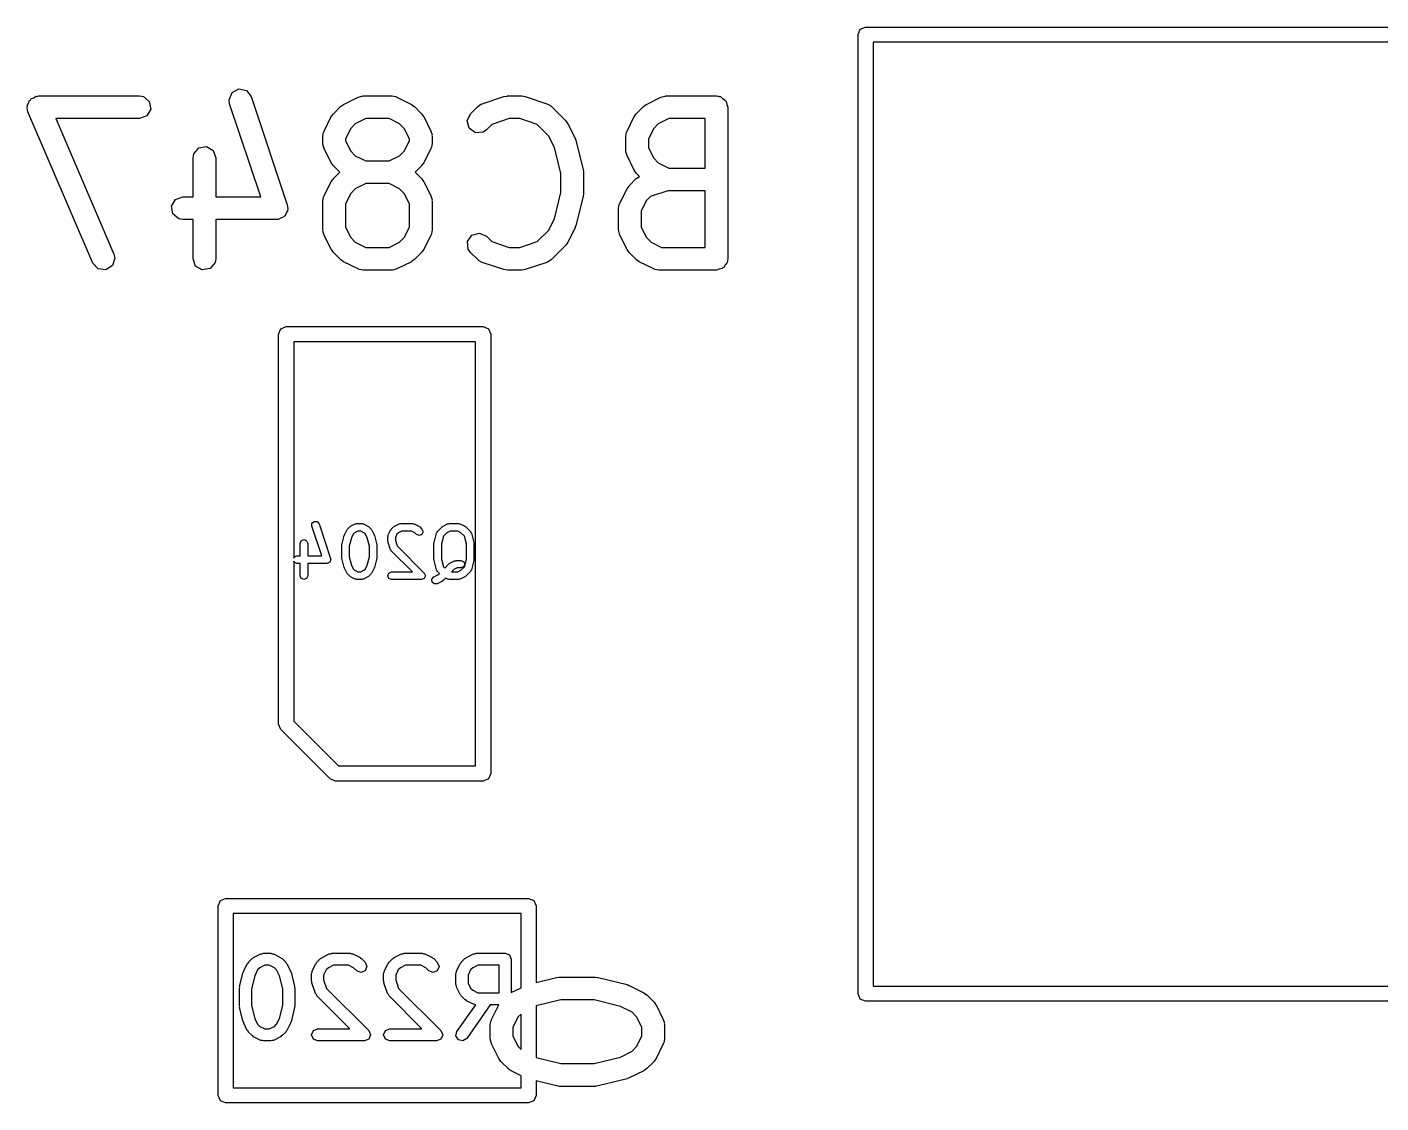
# Model space of a CAD drawing. Extents: x 98.9 to 179, y -122.8 to -42.7.
# Drawn here: x 134.55 to 143.49, y -78.55 to -71.44 of the extents above; entities that cross this region are included whole.
import ezdxf

# ---------------------------------------------------------------- set-up
doc = ezdxf.new("R2010")
doc.units = 0
doc.layers.add('BLACK', color=7, linetype='CONTINUOUS')

msp = doc.modelspace()

# ---------------------------------------------------------------- linework, layer by layer
at = {"layer": 'BLACK', "linetype": 'CONTINUOUS'}
for p, q in [((140.035, -71.4928), (140.05, -71.4574)), ((140.035, -77.8238), (140.035, -71.4928)), ((140.05, -71.4574), (140.085, -71.4428)), ((140.085, -71.4428), (156.156, -71.4428)), ((140.135, -71.5428), (140.135, -77.7738)), ((156.106, -71.5428), (140.135, -71.5428)), ((135.902, -71.875), (135.947, -71.8506)), ((135.947, -71.8506), (135.997, -71.8609)), ((135.997, -71.8609), (136.029, -71.901)), ((134.55, -71.9594), (134.559, -71.9442)), ((134.559, -71.9442), (134.564, -71.9275)), ((134.564, -71.9275), (134.572, -71.9226)), ((134.572, -71.9226), (134.576, -71.9149)), ((134.576, -71.9149), (134.593, -71.9089)), ((134.593, -71.9089), (134.607, -71.8994)), ((134.607, -71.8994), (134.616, -71.9004)), ((134.616, -71.9004), (134.624, -71.8974)), ((134.624, -71.8974), (135.291, -71.8974)), ((135.291, -71.8974), (135.317, -71.9019)), ((135.317, -71.9019), (135.356, -71.9349)), ((135.356, -71.9349), (135.365, -71.9854)), ((135.883, -71.9227), (135.902, -71.875)), ((135.886, -71.9485), (135.883, -71.9227)), ((136.092, -72.564), (135.886, -71.9485)), ((136.029, -71.901), (136.267, -72.6153)), ((136.638, -71.9529), (136.734, -71.9053)), ((136.734, -71.9053), (136.759, -71.8979)), ((136.759, -71.8979), (136.763, -71.8989)), ((136.763, -71.8989), (136.767, -71.8974)), ((136.767, -71.8974), (136.958, -71.8974)), ((136.958, -71.8974), (136.983, -71.9019)), ((136.983, -71.9019), (136.987, -71.9048)), ((136.987, -71.9048), (136.991, -71.9053)), ((136.991, -71.9053), (137.086, -71.9529)), ((137.545, -71.952), (137.549, -71.9516)), ((137.549, -71.9516), (137.553, -71.9488)), ((137.553, -71.9488), (137.696, -71.9012)), ((137.696, -71.9012), (137.718, -71.8979)), ((137.718, -71.8979), (137.72, -71.8974)), ((137.72, -71.8974), (137.815, -71.8974)), ((137.815, -71.8974), (137.837, -71.9013)), ((137.837, -71.9013), (137.838, -71.9012)), ((137.838, -71.9012), (137.981, -71.9488)), ((137.981, -71.9488), (138.004, -71.9613)), ((138.638, -71.9529), (138.734, -71.9053)), ((138.734, -71.9053), (138.759, -71.8979)), ((138.759, -71.8979), (138.763, -71.8989)), ((138.763, -71.8989), (138.767, -71.8974)), ((138.767, -71.8974), (139.1, -71.8974)), ((139.1, -71.8974), (139.11, -71.8991)), ((139.11, -71.8991), (139.113, -71.8985)), ((139.113, -71.8985), (139.116, -71.9002)), ((139.116, -71.9002), (139.126, -71.9019)), ((139.126, -71.9019), (139.141, -71.9144)), ((139.141, -71.9144), (139.158, -71.9242)), ((139.158, -71.9242), (139.16, -71.9305)), ((139.16, -71.9305), (139.165, -71.9349)), ((139.165, -71.9349), (139.169, -71.9541)), ((134.549, -71.9766), (134.552, -71.9681)), ((134.555, -72.0019), (134.549, -71.9766)), ((134.552, -71.9681), (134.55, -71.9594)), ((134.984, -73.0019), (134.555, -72.0019)), ((135.339, -72.0298), (135.291, -72.0474)), ((135.365, -71.9854), (135.339, -72.0298)), ((136.51, -72.1293), (136.557, -72.0341)), ((136.557, -72.0341), (136.571, -72.0161)), ((136.571, -72.0146), (136.619, -71.967)), ((136.571, -72.0161), (136.571, -72.0146)), ((136.619, -71.967), (136.637, -71.9541)), ((136.637, -71.9541), (136.638, -71.9529)), ((137.086, -71.9529), (137.104, -71.9663)), ((137.104, -71.9663), (137.106, -71.967)), ((137.106, -71.967), (137.154, -72.0146)), ((137.154, -72.0146), (137.166, -72.033)), ((137.166, -72.033), (137.168, -72.0341)), ((137.168, -72.0341), (137.215, -72.1293)), ((137.454, -72.0611), (137.476, -72.0146)), ((137.476, -72.0146), (137.524, -71.967)), ((137.524, -71.967), (137.545, -71.952)), ((138.004, -71.9613), (138.007, -71.9651)), ((138.007, -71.9651), (138.011, -71.967)), ((138.011, -71.967), (138.106, -72.0622)), ((138.51, -72.1293), (138.557, -72.0341)), ((138.557, -72.0341), (138.571, -72.0161)), ((138.571, -72.0146), (138.619, -71.967)), ((138.571, -72.0161), (138.571, -72.0146)), ((138.619, -71.967), (138.637, -71.9541)), ((138.637, -71.9541), (138.638, -71.9529)), ((139.169, -71.9541), (139.175, -71.9724)), ((139.175, -71.9724), (139.175, -72.9724)), ((135.291, -72.0474), (134.738, -72.0474)), ((134.738, -72.0474), (135.122, -72.9428)), ((136.509, -72.1338), (136.51, -72.1293)), ((136.686, -72.112), (136.652, -72.1806)), ((136.716, -72.0816), (136.686, -72.112)), ((136.785, -72.0474), (136.716, -72.0816)), ((136.94, -72.0474), (136.785, -72.0474)), ((137.008, -72.0816), (136.94, -72.0474)), ((137.039, -72.112), (137.008, -72.0816)), ((137.073, -72.1806), (137.039, -72.112)), ((137.215, -72.1293), (137.223, -72.1543)), ((137.468, -72.1106), (137.454, -72.0611)), ((137.51, -72.1401), (137.468, -72.1106)), ((137.582, -72.1207), (137.561, -72.1356)), ((137.617, -72.0856), (137.582, -72.1207)), ((137.732, -72.0474), (137.617, -72.0856)), ((137.803, -72.0474), (137.732, -72.0474)), ((137.917, -72.0856), (137.803, -72.0474)), ((137.991, -72.1597), (137.917, -72.0856)), ((138.106, -72.0622), (138.119, -72.0806)), ((138.119, -72.0806), (138.12, -72.0817)), ((138.12, -72.0817), (138.168, -72.1769)), ((138.509, -72.1338), (138.51, -72.1293)), ((138.686, -72.112), (138.652, -72.1806)), ((138.716, -72.0816), (138.686, -72.112)), ((138.785, -72.0474), (138.716, -72.0816)), ((139.025, -72.0474), (138.785, -72.0474)), ((139.025, -72.3736), (139.025, -72.0474)), ((136.502, -72.1629), (136.506, -72.1372)), ((136.502, -72.2105), (136.502, -72.1629)), ((136.503, -72.2147), (136.502, -72.2105)), ((136.502, -72.219), (136.503, -72.2147)), ((136.51, -72.244), (136.502, -72.219)), ((136.506, -72.1372), (136.509, -72.1338)), ((136.652, -72.1806), (136.652, -72.1928)), ((136.652, -72.1928), (136.686, -72.2613)), ((137.039, -72.2613), (137.073, -72.1928)), ((137.073, -72.1928), (137.073, -72.1806)), ((137.223, -72.2105), (137.219, -72.2361)), ((137.223, -72.1543), (137.222, -72.1586)), ((137.222, -72.1586), (137.223, -72.1629)), ((137.223, -72.1629), (137.223, -72.2105)), ((137.561, -72.1356), (137.51, -72.1401)), ((138.03, -72.2367), (137.991, -72.1597)), ((138.168, -72.1769), (138.171, -72.1893)), ((138.171, -72.1893), (138.173, -72.1923)), ((138.173, -72.1923), (138.221, -72.3828)), ((138.502, -72.1629), (138.506, -72.1372)), ((138.502, -72.2581), (138.502, -72.1629)), ((138.506, -72.1372), (138.509, -72.1338)), ((138.652, -72.1806), (138.652, -72.2404)), ((135.645, -72.3057), (135.649, -72.2801)), ((135.645, -72.564), (135.645, -72.3057)), ((135.649, -72.2801), (135.682, -72.2408)), ((135.682, -72.2408), (135.733, -72.2319)), ((135.733, -72.2319), (135.777, -72.2575)), ((135.777, -72.2575), (135.795, -72.3057)), ((135.795, -72.3057), (135.795, -72.564)), ((136.557, -72.3393), (136.51, -72.244)), ((136.686, -72.2613), (136.716, -72.2917)), ((136.716, -72.2917), (136.785, -72.326)), ((136.94, -72.326), (137.008, -72.2917)), ((137.008, -72.2917), (137.039, -72.2613)), ((137.215, -72.244), (137.168, -72.3393)), ((137.216, -72.2396), (137.215, -72.244)), ((137.219, -72.2361), (137.216, -72.2396)), ((138.073, -72.4102), (138.03, -72.2367)), ((138.503, -72.2623), (138.502, -72.2581)), ((138.502, -72.2667), (138.503, -72.2623)), ((138.51, -72.2916), (138.502, -72.2667)), ((138.557, -72.3869), (138.51, -72.2916)), ((138.652, -72.2404), (138.686, -72.3089)), ((138.686, -72.3089), (138.716, -72.3393)), ((136.558, -72.3404), (136.557, -72.3393)), ((136.571, -72.3587), (136.558, -72.3404)), ((136.613, -72.401), (136.571, -72.3587)), ((136.785, -72.326), (136.94, -72.326)), ((137.154, -72.3587), (137.111, -72.401)), ((137.168, -72.3393), (137.154, -72.3573)), ((137.154, -72.3573), (137.154, -72.3587)), ((138.221, -72.3828), (138.222, -72.3977)), ((138.222, -72.3977), (138.223, -72.401)), ((138.558, -72.388), (138.557, -72.3869)), ((138.571, -72.4064), (138.558, -72.388)), ((138.716, -72.3393), (138.785, -72.3736)), ((138.785, -72.3736), (139.025, -72.3736)), ((136.51, -72.5579), (136.557, -72.4626)), ((136.557, -72.4626), (136.571, -72.4446)), ((136.571, -72.4432), (136.613, -72.401)), ((136.571, -72.4446), (136.571, -72.4432)), ((136.785, -72.476), (136.716, -72.5102)), ((136.94, -72.476), (136.785, -72.476)), ((137.008, -72.5102), (136.94, -72.476)), ((137.111, -72.401), (137.154, -72.4432)), ((137.154, -72.4432), (137.166, -72.4615)), ((137.166, -72.4615), (137.168, -72.4626)), ((137.168, -72.4626), (137.215, -72.5579)), ((138.073, -72.5346), (138.073, -72.4102)), ((138.223, -72.401), (138.223, -72.5438)), ((138.524, -72.4908), (138.571, -72.4432)), ((138.593, -72.4282), (138.571, -72.4064)), ((138.571, -72.4432), (138.593, -72.4282)), ((138.593, -72.4282), (138.593, -72.4282)), ((135.528, -72.5816), (135.577, -72.564)), ((135.577, -72.564), (135.645, -72.564)), ((135.795, -72.564), (136.092, -72.564)), ((136.502, -72.5914), (136.506, -72.5658)), ((136.506, -72.5658), (136.509, -72.5623)), ((136.509, -72.5623), (136.51, -72.5579)), ((136.686, -72.5406), (136.652, -72.6091)), ((136.716, -72.5102), (136.686, -72.5406)), ((137.039, -72.5406), (137.008, -72.5102)), ((137.073, -72.6091), (137.039, -72.5406)), ((137.215, -72.5579), (137.223, -72.5829)), ((138.03, -72.7081), (138.073, -72.5346)), ((138.221, -72.562), (138.173, -72.7525)), ((138.223, -72.5438), (138.22, -72.5586)), ((138.22, -72.5586), (138.221, -72.562)), ((138.462, -72.6055), (138.51, -72.5103)), ((138.51, -72.5103), (138.523, -72.4923)), ((138.523, -72.4923), (138.524, -72.4908)), ((138.665, -72.5617), (138.638, -72.5882)), ((138.779, -72.5236), (138.665, -72.5617)), ((139.025, -72.5236), (138.779, -72.5236)), ((139.025, -72.8974), (139.025, -72.5236)), ((135.503, -72.626), (135.528, -72.5816)), ((135.512, -72.6765), (135.503, -72.626)), ((136.27, -72.6521), (136.259, -72.6698)), ((136.267, -72.6153), (136.271, -72.6411)), ((136.271, -72.6411), (136.269, -72.6464)), ((136.269, -72.6464), (136.27, -72.6521)), ((136.502, -72.7819), (136.502, -72.5914)), ((136.652, -72.6091), (136.652, -72.7642)), ((137.073, -72.7642), (137.073, -72.6091)), ((137.223, -72.5829), (137.222, -72.5872)), ((137.222, -72.5872), (137.223, -72.5914)), ((137.223, -72.5914), (137.223, -72.7819)), ((138.454, -72.639), (138.459, -72.6134)), ((138.454, -72.7819), (138.454, -72.639)), ((138.459, -72.6134), (138.461, -72.61)), ((138.461, -72.61), (138.462, -72.6055)), ((138.638, -72.5882), (138.604, -72.6568)), ((138.604, -72.6568), (138.604, -72.7642)), ((135.551, -72.7095), (135.512, -72.6765)), ((135.577, -72.714), (135.551, -72.7095)), ((135.645, -72.714), (135.577, -72.714)), ((135.645, -72.9724), (135.645, -72.714)), ((136.196, -72.714), (135.795, -72.714)), ((135.795, -72.714), (135.795, -72.9724)), ((136.201, -72.7121), (136.196, -72.714)), ((136.207, -72.7132), (136.201, -72.7121)), ((136.225, -72.7035), (136.207, -72.7132)), ((136.244, -72.6965), (136.225, -72.7035)), ((136.247, -72.6915), (136.244, -72.6965)), ((136.252, -72.6888), (136.247, -72.6915)), ((136.259, -72.6698), (136.252, -72.6888)), ((137.991, -72.7851), (138.03, -72.7081)), ((138.173, -72.7525), (138.168, -72.7643)), ((136.503, -72.7861), (136.502, -72.7819)), ((136.502, -72.7905), (136.503, -72.7861)), ((136.51, -72.8154), (136.502, -72.7905)), ((136.557, -72.9107), (136.51, -72.8154)), ((136.652, -72.7642), (136.686, -72.8327)), ((136.686, -72.8327), (136.716, -72.8631)), ((137.008, -72.8631), (137.039, -72.8327)), ((137.039, -72.8327), (137.073, -72.7642)), ((137.215, -72.8154), (137.168, -72.9107)), ((137.216, -72.811), (137.215, -72.8154)), ((137.219, -72.8076), (137.216, -72.811)), ((137.223, -72.7819), (137.219, -72.8076)), ((137.457, -72.8577), (137.486, -72.8157)), ((137.486, -72.8157), (137.536, -72.8024)), ((137.536, -72.8024), (137.582, -72.8241)), ((137.582, -72.8241), (137.617, -72.8592)), ((137.917, -72.8592), (137.991, -72.7851)), ((138.168, -72.7678), (138.12, -72.8631)), ((138.168, -72.7643), (138.168, -72.7678)), ((138.456, -72.7861), (138.454, -72.7819)), ((138.455, -72.7905), (138.456, -72.7861)), ((138.462, -72.8154), (138.455, -72.7905)), ((138.51, -72.9107), (138.462, -72.8154)), ((138.604, -72.7642), (138.638, -72.8327)), ((138.638, -72.8327), (138.669, -72.8631)), ((136.558, -72.9118), (136.557, -72.9107)), ((136.571, -72.9302), (136.558, -72.9118)), ((136.619, -72.9778), (136.571, -72.9302)), ((136.716, -72.8631), (136.785, -72.8974)), ((136.785, -72.8974), (136.94, -72.8974)), ((136.94, -72.8974), (137.008, -72.8631)), ((137.154, -72.9302), (137.106, -72.9778)), ((137.168, -72.9107), (137.154, -72.9287)), ((137.154, -72.9287), (137.154, -72.9302)), ((137.461, -72.9088), (137.457, -72.8577)), ((137.476, -72.9302), (137.461, -72.9088)), ((137.524, -72.9778), (137.476, -72.9302)), ((137.617, -72.8592), (137.732, -72.8974)), ((137.732, -72.8974), (137.803, -72.8974)), ((137.803, -72.8974), (137.917, -72.8592)), ((138.106, -72.8826), (138.011, -72.9778)), ((138.107, -72.8811), (138.106, -72.8826)), ((138.12, -72.8631), (138.107, -72.8811)), ((138.511, -72.9118), (138.51, -72.9107)), ((138.524, -72.9302), (138.511, -72.9118)), ((138.571, -72.9778), (138.524, -72.9302)), ((138.669, -72.8631), (138.737, -72.8974)), ((138.737, -72.8974), (139.025, -72.8974)), ((135.019, -73.0393), (134.984, -73.0019)), ((135.113, -73.0173), (135.07, -73.0454)), ((135.128, -72.9682), (135.113, -73.0173)), ((135.122, -72.9428), (135.128, -72.9682)), ((135.662, -73.0206), (135.645, -72.9724)), ((135.706, -73.0462), (135.662, -73.0206)), ((135.79, -72.998), (135.757, -73.0373)), ((135.795, -72.9724), (135.79, -72.998)), ((136.62, -72.9785), (136.619, -72.9778)), ((136.638, -72.9918), (136.62, -72.9785)), ((136.734, -73.0395), (136.638, -72.9918)), ((137.086, -72.9918), (136.991, -73.0395)), ((137.088, -72.9907), (137.086, -72.9918)), ((137.106, -72.9778), (137.088, -72.9907)), ((137.528, -72.9797), (137.524, -72.9778)), ((137.53, -72.9835), (137.528, -72.9797)), ((137.553, -72.9959), (137.53, -72.9835)), ((137.696, -73.0435), (137.553, -72.9959)), ((137.981, -72.9959), (137.838, -73.0435)), ((137.985, -72.9931), (137.981, -72.9959)), ((137.989, -72.9927), (137.985, -72.9931)), ((138.011, -72.9778), (137.989, -72.9927)), ((138.573, -72.9785), (138.571, -72.9778)), ((138.591, -72.9918), (138.573, -72.9785)), ((138.686, -73.0395), (138.591, -72.9918)), ((139.158, -73.013), (139.149, -73.0298)), ((139.171, -72.998), (139.158, -73.013)), ((139.173, -72.9883), (139.171, -72.998)), ((139.174, -72.9854), (139.173, -72.9883)), ((139.175, -72.9724), (139.174, -72.9821)), ((139.174, -72.9821), (139.174, -72.9854)), ((135.07, -73.0454), (135.019, -73.0393)), ((135.757, -73.0373), (135.706, -73.0462)), ((136.738, -73.04), (136.734, -73.0395)), ((136.741, -73.0429), (136.738, -73.04)), ((136.767, -73.0474), (136.741, -73.0429)), ((136.958, -73.0474), (136.767, -73.0474)), ((136.962, -73.0458), (136.958, -73.0474)), ((136.966, -73.0469), (136.962, -73.0458)), ((136.991, -73.0395), (136.966, -73.0469)), ((137.697, -73.0435), (137.696, -73.0435)), ((137.72, -73.0474), (137.697, -73.0435)), ((137.815, -73.0474), (137.72, -73.0474)), ((137.816, -73.0468), (137.815, -73.0474)), ((137.838, -73.0435), (137.816, -73.0468)), ((138.69, -73.04), (138.686, -73.0395)), ((138.694, -73.0429), (138.69, -73.04)), ((138.72, -73.0474), (138.694, -73.0429)), ((139.1, -73.0474), (138.72, -73.0474)), ((139.119, -73.0407), (139.1, -73.0474)), ((139.138, -73.0373), (139.119, -73.0407)), ((139.142, -73.0321), (139.138, -73.0373)), ((139.149, -73.0298), (139.142, -73.0321)), ((136.21, -73.47), (136.225, -73.4346)), ((136.21, -76.045), (136.21, -73.47)), ((136.225, -73.4346), (136.26, -73.42)), ((136.26, -73.42), (137.56, -73.42)), ((137.56, -73.42), (137.595, -73.4346)), ((137.595, -73.4346), (137.61, -73.47)), ((137.61, -73.47), (137.61, -76.37)), ((136.31, -73.52), (136.31, -74.9483)), ((137.51, -73.52), (136.31, -73.52)), ((137.51, -76.32), (137.51, -73.52)), ((136.429, -74.7374), (136.43, -74.7183)), ((136.43, -74.7183), (136.445, -74.7058)), ((136.445, -74.7058), (136.464, -74.7072)), ((136.464, -74.7072), (136.477, -74.7216)), ((136.477, -74.7216), (136.553, -74.9502)), ((136.685, -74.7376), (136.716, -74.7224)), ((136.716, -74.7224), (136.722, -74.722)), ((136.722, -74.722), (136.727, -74.7198)), ((136.727, -74.7198), (136.758, -74.7198)), ((136.758, -74.7198), (136.763, -74.722)), ((136.763, -74.722), (136.769, -74.7224)), ((136.769, -74.7224), (136.799, -74.7376)), ((136.975, -74.7376), (137.005, -74.7224)), ((137.005, -74.7224), (137.011, -74.722)), ((137.011, -74.722), (137.017, -74.7198)), ((137.017, -74.7198), (137.093, -74.7198)), ((137.093, -74.7198), (137.098, -74.722)), ((137.098, -74.722), (137.104, -74.7224)), ((137.104, -74.7224), (137.135, -74.7376)), ((137.295, -74.7376), (137.325, -74.7224)), ((137.325, -74.7224), (137.331, -74.722)), ((137.331, -74.722), (137.337, -74.7198)), ((137.337, -74.7198), (137.398, -74.7198)), ((137.398, -74.7198), (137.403, -74.722)), ((137.403, -74.722), (137.409, -74.7224)), ((137.409, -74.7224), (137.439, -74.7376)), ((136.494, -74.9331), (136.429, -74.7374)), ((136.627, -74.8606), (136.642, -74.7996)), ((136.642, -74.7996), (136.644, -74.7974)), ((136.644, -74.7945), (136.659, -74.7641)), ((136.644, -74.7974), (136.644, -74.7945)), ((136.659, -74.7641), (136.662, -74.7614)), ((136.662, -74.7614), (136.664, -74.7576)), ((136.664, -74.7576), (136.679, -74.7423)), ((136.679, -74.7423), (136.683, -74.7407)), ((136.683, -74.7407), (136.685, -74.7376)), ((136.702, -74.79), (136.69, -74.8144)), ((136.711, -74.7805), (136.702, -74.79)), ((136.733, -74.7698), (136.711, -74.7805)), ((136.752, -74.7698), (136.733, -74.7698)), ((136.773, -74.7805), (136.752, -74.7698)), ((136.783, -74.79), (136.773, -74.7805)), ((136.795, -74.8144), (136.783, -74.79)), ((136.799, -74.7376), (136.802, -74.7407)), ((136.802, -74.7407), (136.806, -74.7423)), ((136.806, -74.7423), (136.821, -74.7576)), ((136.821, -74.7576), (136.823, -74.7614)), ((136.823, -74.7614), (136.826, -74.7641)), ((136.826, -74.7641), (136.841, -74.7945)), ((136.841, -74.7945), (136.841, -74.7974)), ((136.841, -74.7974), (136.843, -74.7997)), ((136.843, -74.7997), (136.858, -74.8606)), ((136.931, -74.8057), (136.933, -74.8003)), ((136.931, -74.8362), (136.931, -74.8057)), ((136.933, -74.7945), (136.949, -74.7641)), ((136.933, -74.8003), (136.933, -74.7945)), ((136.949, -74.7641), (136.952, -74.7614)), ((136.952, -74.7614), (136.953, -74.7576)), ((136.953, -74.7576), (136.969, -74.7423)), ((136.969, -74.7423), (136.972, -74.7407)), ((136.972, -74.7407), (136.975, -74.7376)), ((136.991, -74.79), (136.981, -74.8116)), ((136.981, -74.8116), (136.981, -74.8321)), ((137.001, -74.7805), (136.991, -74.79)), ((137.023, -74.7698), (137.001, -74.7805)), ((137.087, -74.7698), (137.023, -74.7698)), ((137.109, -74.7805), (137.087, -74.7698)), ((137.121, -74.7929), (137.109, -74.7805)), ((137.139, -74.8002), (137.121, -74.7929)), ((137.135, -74.7376), (137.137, -74.7407)), ((137.137, -74.7407), (137.141, -74.7423)), ((137.156, -74.7929), (137.139, -74.8002)), ((137.141, -74.7423), (137.156, -74.7576)), ((137.156, -74.7576), (137.164, -74.7752)), ((137.164, -74.7752), (137.156, -74.7929)), ((137.236, -74.8454), (137.251, -74.7844)), ((137.251, -74.7844), (137.255, -74.779)), ((137.255, -74.779), (137.258, -74.7728)), ((137.258, -74.7728), (137.289, -74.7423)), ((137.298, -74.8033), (137.285, -74.8545)), ((137.289, -74.7423), (137.292, -74.7407)), ((137.292, -74.7407), (137.295, -74.7376)), ((137.321, -74.7805), (137.298, -74.8033)), ((137.343, -74.7698), (137.321, -74.7805)), ((137.392, -74.7698), (137.343, -74.7698)), ((137.413, -74.7805), (137.392, -74.7698)), ((137.436, -74.8033), (137.413, -74.7805)), ((137.449, -74.8545), (137.436, -74.8033)), ((137.439, -74.7376), (137.442, -74.7407)), ((137.442, -74.7407), (137.446, -74.7423)), ((137.446, -74.7423), (137.476, -74.7728)), ((137.476, -74.7728), (137.479, -74.779)), ((137.479, -74.779), (137.483, -74.7844)), ((137.483, -74.7844), (137.498, -74.8454)), ((136.352, -74.8514), (136.359, -74.8337)), ((136.352, -74.9331), (136.352, -74.8514)), ((136.359, -74.8337), (136.377, -74.8264)), ((136.377, -74.8264), (136.394, -74.8337)), ((136.394, -74.8337), (136.402, -74.8514)), ((136.402, -74.8514), (136.402, -74.9331)), ((136.626, -74.8667), (136.627, -74.8637)), ((136.626, -74.9429), (136.626, -74.8667)), ((136.627, -74.8637), (136.627, -74.8606)), ((136.69, -74.8144), (136.676, -74.8697)), ((136.676, -74.8697), (136.676, -74.9398)), ((136.809, -74.8697), (136.795, -74.8144)), ((136.809, -74.9398), (136.809, -74.8697)), ((136.858, -74.8606), (136.858, -74.8637)), ((136.858, -74.8637), (136.859, -74.8667)), ((136.859, -74.8667), (136.859, -74.9429)), ((136.932, -74.84), (136.931, -74.8362)), ((136.932, -74.8441), (136.932, -74.84)), ((136.947, -74.8898), (136.932, -74.8441)), ((136.951, -74.8942), (136.947, -74.8898)), ((136.953, -74.8996), (136.951, -74.8942)), ((137.093, -75.0398), (136.953, -74.8996)), ((136.981, -74.8321), (136.993, -74.8684)), ((136.993, -74.8684), (137.171, -75.0471)), ((137.235, -74.8514), (137.237, -74.8485)), ((137.235, -74.9581), (137.235, -74.8514)), ((137.237, -74.8485), (137.236, -74.8454)), ((137.285, -74.8545), (137.285, -74.955)), ((137.449, -74.955), (137.449, -74.8545)), ((137.498, -74.8454), (137.498, -74.8485)), ((137.498, -74.8485), (137.499, -74.8514)), ((137.499, -74.8514), (137.499, -74.9581)), ((136.31, -74.9483), (136.313, -74.9404)), ((136.313, -74.9758), (136.31, -74.9679)), ((136.31, -74.9679), (136.31, -76.0243)), ((136.313, -74.9404), (136.331, -74.9331)), ((136.331, -74.9831), (136.313, -74.9758)), ((136.331, -74.9331), (136.352, -74.9331)), ((136.352, -74.9831), (136.331, -74.9831)), ((136.352, -75.0648), (136.352, -74.9831)), ((136.402, -74.9331), (136.494, -74.9331)), ((136.529, -74.9831), (136.402, -74.9831)), ((136.402, -74.9831), (136.402, -75.0648)), ((136.533, -74.9815), (136.529, -74.9831)), ((136.537, -74.9818), (136.533, -74.9815)), ((136.541, -74.978), (136.537, -74.9818)), ((136.547, -74.9758), (136.541, -74.978)), ((136.548, -74.972), (136.547, -74.9758)), ((136.551, -74.9693), (136.548, -74.972)), ((136.552, -74.9635), (136.551, -74.9693)), ((136.553, -74.9502), (136.552, -74.9543)), ((136.552, -74.9543), (136.554, -74.9581)), ((136.554, -74.9581), (136.552, -74.9635)), ((136.627, -74.9458), (136.626, -74.9429)), ((136.627, -74.9489), (136.627, -74.9458)), ((136.642, -75.0099), (136.627, -74.9489)), ((136.676, -74.9398), (136.69, -74.9951)), ((136.795, -74.9951), (136.809, -74.9398)), ((136.858, -74.9489), (136.843, -75.0099)), ((136.859, -74.9429), (136.858, -74.9458)), ((136.858, -74.9458), (136.858, -74.9489)), ((137.237, -74.961), (137.235, -74.9581)), ((137.236, -74.9642), (137.237, -74.961)), ((137.251, -75.0251), (137.236, -74.9642)), ((137.285, -74.955), (137.298, -75.0063)), ((137.306, -75.0142), (137.334, -74.9861)), ((137.334, -74.9861), (137.338, -74.9846)), ((137.338, -74.9846), (137.341, -74.9814)), ((137.341, -74.9814), (137.371, -74.9662)), ((137.371, -74.9662), (137.377, -74.9658)), ((137.377, -74.9658), (137.382, -74.9636)), ((137.382, -74.9636), (137.413, -74.9636)), ((137.413, -74.9636), (137.431, -74.9709)), ((137.431, -74.9709), (137.438, -74.9886)), ((137.438, -74.9886), (137.431, -75.0062)), ((137.436, -75.0063), (137.449, -74.955)), ((137.498, -74.9642), (137.483, -75.0251)), ((137.499, -74.9581), (137.498, -74.961)), ((137.498, -74.961), (137.498, -74.9642)), ((136.359, -75.0824), (136.352, -75.0648)), ((136.402, -75.0648), (136.394, -75.0824)), ((136.644, -75.0122), (136.642, -75.0099)), ((136.644, -75.015), (136.644, -75.0122)), ((136.659, -75.0455), (136.644, -75.015)), ((136.662, -75.0482), (136.659, -75.0455)), ((136.664, -75.052), (136.662, -75.0482)), ((136.679, -75.0672), (136.664, -75.052)), ((136.683, -75.0688), (136.679, -75.0672)), ((136.685, -75.0719), (136.683, -75.0688)), ((136.716, -75.0871), (136.685, -75.0719)), ((136.69, -74.9951), (136.702, -75.0195)), ((136.702, -75.0195), (136.711, -75.029)), ((136.711, -75.029), (136.733, -75.0398)), ((136.733, -75.0398), (136.752, -75.0398)), ((136.752, -75.0398), (136.773, -75.029)), ((136.799, -75.0719), (136.769, -75.0871)), ((136.773, -75.029), (136.783, -75.0195)), ((136.783, -75.0195), (136.795, -74.9951)), ((136.802, -75.0688), (136.799, -75.0719)), ((136.806, -75.0672), (136.802, -75.0688)), ((136.821, -75.052), (136.806, -75.0672)), ((136.823, -75.0482), (136.821, -75.052)), ((136.826, -75.0455), (136.823, -75.0482)), ((136.841, -75.015), (136.826, -75.0455)), ((136.843, -75.0099), (136.841, -75.0122)), ((136.841, -75.0122), (136.841, -75.015)), ((136.931, -75.0648), (136.938, -75.0471)), ((136.938, -75.0824), (136.931, -75.0648)), ((136.938, -75.0471), (136.956, -75.0398)), ((136.956, -75.0398), (137.093, -75.0398)), ((137.171, -75.0471), (137.179, -75.0648)), ((137.179, -75.0648), (137.171, -75.0824)), ((137.222, -75.0873), (137.234, -75.0729)), ((137.234, -75.0729), (137.261, -75.0595)), ((137.255, -75.0305), (137.251, -75.0251)), ((137.258, -75.0367), (137.255, -75.0305)), ((137.271, -75.0495), (137.258, -75.0367)), ((137.261, -75.0595), (137.271, -75.0495)), ((137.311, -75.0799), (137.293, -75.0977)), ((137.298, -75.0063), (137.306, -75.0142)), ((137.325, -75.0871), (137.311, -75.0799)), ((137.367, -75.0244), (137.351, -75.0398)), ((137.351, -75.0398), (137.392, -75.0398)), ((137.388, -75.0136), (137.367, -75.0244)), ((137.413, -75.0136), (137.388, -75.0136)), ((137.392, -75.0398), (137.413, -75.029)), ((137.439, -75.0719), (137.409, -75.0871)), ((137.431, -75.0062), (137.413, -75.0136)), ((137.413, -75.029), (137.436, -75.0063)), ((137.442, -75.0688), (137.439, -75.0719)), ((137.446, -75.0672), (137.442, -75.0688)), ((137.476, -75.0367), (137.446, -75.0672)), ((137.479, -75.0305), (137.476, -75.0367)), ((137.483, -75.0251), (137.479, -75.0305)), ((136.377, -75.0898), (136.359, -75.0824)), ((136.394, -75.0824), (136.377, -75.0898)), ((136.722, -75.0875), (136.716, -75.0871)), ((136.727, -75.0898), (136.722, -75.0875)), ((136.758, -75.0898), (136.727, -75.0898)), ((136.763, -75.0875), (136.758, -75.0898)), ((136.769, -75.0871), (136.763, -75.0875)), ((136.956, -75.0898), (136.938, -75.0824)), ((137.154, -75.0898), (136.956, -75.0898)), ((137.171, -75.0824), (137.154, -75.0898)), ((137.154, -75.0898), (137.154, -75.0898)), ((137.223, -75.1064), (137.222, -75.0873)), ((137.237, -75.119), (137.223, -75.1064)), ((137.256, -75.1176), (137.237, -75.119)), ((137.287, -75.1024), (137.256, -75.1176)), ((137.29, -75.0993), (137.287, -75.1024)), ((137.293, -75.0977), (137.29, -75.0993)), ((137.331, -75.0875), (137.325, -75.0871)), ((137.337, -75.0898), (137.331, -75.0875)), ((137.398, -75.0898), (137.337, -75.0898)), ((137.403, -75.0875), (137.398, -75.0898)), ((137.409, -75.0871), (137.403, -75.0875)), ((136.225, -76.0804), (136.21, -76.045)), ((136.31, -76.0243), (136.606, -76.32)), ((136.55, -76.4054), (136.225, -76.0804)), ((136.606, -76.32), (137.51, -76.32)), ((136.558, -76.409), (136.55, -76.4054)), ((136.585, -76.42), (136.558, -76.409)), ((137.56, -76.42), (136.585, -76.42)), ((137.595, -76.4054), (137.56, -76.42)), ((137.61, -76.37), (137.595, -76.4054)), ((135.81, -77.245), (135.825, -77.2096)), ((135.825, -77.2096), (135.86, -77.195)), ((135.86, -77.195), (137.86, -77.195)), ((137.86, -77.195), (137.895, -77.2096)), ((137.895, -77.2096), (137.91, -77.245)), ((135.81, -78.495), (135.81, -77.245)), ((137.81, -77.295), (135.91, -77.295)), ((135.91, -77.295), (135.91, -78.445)), ((137.81, -77.7842), (137.81, -77.295)), ((137.91, -77.245), (137.91, -77.7501)), ((136.044, -77.5842), (136.092, -77.5604)), ((136.092, -77.5604), (136.101, -77.5598)), ((136.101, -77.5598), (136.11, -77.5562)), ((136.11, -77.5562), (136.158, -77.5562)), ((136.158, -77.5562), (136.166, -77.5598)), ((136.166, -77.5598), (136.176, -77.5604)), ((136.176, -77.5604), (136.223, -77.5842)), ((136.497, -77.5842), (136.544, -77.5604)), ((136.544, -77.5604), (136.554, -77.5598)), ((136.554, -77.5598), (136.562, -77.5562)), ((136.562, -77.5562), (136.681, -77.5562)), ((136.681, -77.5562), (136.69, -77.5598)), ((136.69, -77.5598), (136.699, -77.5604)), ((136.699, -77.5604), (136.747, -77.5842)), ((136.973, -77.5842), (137.021, -77.5604)), ((137.021, -77.5604), (137.03, -77.5598)), ((137.03, -77.5598), (137.039, -77.5562)), ((137.039, -77.5562), (137.158, -77.5562)), ((137.158, -77.5562), (137.166, -77.5598)), ((137.166, -77.5598), (137.176, -77.5604)), ((137.176, -77.5604), (137.223, -77.5842)), ((137.449, -77.5842), (137.497, -77.5604)), ((137.497, -77.5604), (137.506, -77.5598)), ((137.506, -77.5598), (137.515, -77.5562)), ((137.515, -77.5562), (137.705, -77.5562)), ((137.705, -77.5562), (137.734, -77.5679)), ((137.734, -77.5679), (137.745, -77.5962)), ((135.979, -77.6735), (136.003, -77.6259)), ((136.003, -77.6259), (136.008, -77.6216)), ((136.008, -77.6216), (136.01, -77.6155)), ((136.01, -77.6155), (136.034, -77.5917)), ((136.034, -77.5917), (136.04, -77.5892)), ((136.04, -77.5892), (136.044, -77.5842)), ((136.071, -77.6675), (136.053, -77.7054)), ((136.086, -77.6529), (136.071, -77.6675)), ((136.119, -77.6362), (136.086, -77.6529)), ((136.148, -77.6362), (136.119, -77.6362)), ((136.182, -77.6529), (136.148, -77.6362)), ((136.196, -77.6675), (136.182, -77.6529)), ((136.215, -77.7054), (136.196, -77.6675)), ((136.223, -77.5842), (136.227, -77.5892)), ((136.227, -77.5892), (136.234, -77.5917)), ((136.234, -77.5917), (136.257, -77.6155)), ((136.257, -77.6155), (136.26, -77.6216)), ((136.26, -77.6216), (136.265, -77.6259)), ((136.265, -77.6259), (136.289, -77.6735)), ((136.431, -77.6735), (136.455, -77.6259)), ((136.455, -77.6259), (136.46, -77.6216)), ((136.46, -77.6216), (136.463, -77.6155)), ((136.463, -77.6155), (136.486, -77.5917)), ((136.486, -77.5917), (136.493, -77.5892)), ((136.493, -77.5892), (136.497, -77.5842)), ((136.524, -77.6675), (136.507, -77.7009)), ((136.538, -77.6529), (136.524, -77.6675)), ((136.572, -77.6362), (136.538, -77.6529)), ((136.672, -77.6362), (136.572, -77.6362)), ((136.705, -77.6529), (136.672, -77.6362)), ((136.725, -77.6721), (136.705, -77.6529)), ((136.753, -77.6838), (136.725, -77.6721)), ((136.747, -77.5842), (136.751, -77.5892)), ((136.751, -77.5892), (136.757, -77.5917)), ((136.781, -77.6721), (136.753, -77.6838)), ((136.757, -77.5917), (136.781, -77.6155)), ((136.781, -77.6155), (136.793, -77.6438)), ((136.793, -77.6438), (136.781, -77.6721)), ((136.908, -77.6735), (136.931, -77.6259)), ((136.931, -77.6259), (136.936, -77.6216)), ((136.936, -77.6216), (136.939, -77.6155)), ((136.939, -77.6155), (136.963, -77.5917)), ((136.963, -77.5917), (136.969, -77.5892)), ((136.969, -77.5892), (136.973, -77.5842)), ((137, -77.6675), (136.983, -77.7009)), ((137.015, -77.6529), (137, -77.6675)), ((137.048, -77.6362), (137.015, -77.6529)), ((137.148, -77.6362), (137.048, -77.6362)), ((137.182, -77.6529), (137.148, -77.6362)), ((137.201, -77.6721), (137.182, -77.6529)), ((137.229, -77.6838), (137.201, -77.6721)), ((137.223, -77.5842), (137.227, -77.5892)), ((137.227, -77.5892), (137.234, -77.5917)), ((137.257, -77.6721), (137.229, -77.6838)), ((137.234, -77.5917), (137.257, -77.6155)), ((137.257, -77.6155), (137.269, -77.6438)), ((137.269, -77.6438), (137.257, -77.6721)), ((137.384, -77.6735), (137.408, -77.6259)), ((137.408, -77.6259), (137.413, -77.6216)), ((137.413, -77.6216), (137.415, -77.6155)), ((137.415, -77.6155), (137.439, -77.5917)), ((137.439, -77.5917), (137.445, -77.5892)), ((137.445, -77.5892), (137.449, -77.5842)), ((137.476, -77.6675), (137.46, -77.7009)), ((137.491, -77.6529), (137.476, -77.6675)), ((137.524, -77.6362), (137.491, -77.6529)), ((137.665, -77.6362), (137.524, -77.6362)), ((137.665, -77.8181), (137.665, -77.6362)), ((137.745, -77.5962), (137.745, -77.8166)), ((135.952, -77.777), (135.976, -77.6817)), ((135.976, -77.6817), (135.979, -77.6781)), ((135.979, -77.6781), (135.979, -77.6735)), ((136.053, -77.7054), (136.031, -77.7916)), ((136.237, -77.7916), (136.215, -77.7054)), ((136.289, -77.6735), (136.289, -77.6781)), ((136.289, -77.6781), (136.292, -77.6817)), ((136.292, -77.6817), (136.315, -77.777)), ((136.427, -77.6914), (136.431, -77.6828)), ((136.427, -77.739), (136.427, -77.6914)), ((136.43, -77.7451), (136.427, -77.739)), ((136.429, -77.7517), (136.43, -77.7451)), ((136.453, -77.8231), (136.429, -77.7517)), ((136.431, -77.6828), (136.431, -77.6735)), ((136.507, -77.7009), (136.507, -77.7326)), ((136.507, -77.7326), (136.526, -77.7889)), ((136.903, -77.6914), (136.907, -77.6828)), ((136.903, -77.739), (136.903, -77.6914)), ((136.906, -77.7451), (136.903, -77.739)), ((136.905, -77.7517), (136.906, -77.7451)), ((136.929, -77.8231), (136.905, -77.7517)), ((136.907, -77.6828), (136.908, -77.6735)), ((136.983, -77.7009), (136.983, -77.7326)), ((136.983, -77.7326), (137.002, -77.7889)), ((137.38, -77.6914), (137.383, -77.6828)), ((137.38, -77.7629), (137.38, -77.6914)), ((137.383, -77.6828), (137.384, -77.6735)), ((137.46, -77.7009), (137.46, -77.7534)), ((137.46, -77.7534), (137.476, -77.7868)), ((137.91, -77.7501), (138.045, -77.7163)), ((138.045, -77.7163), (138.06, -77.7152)), ((138.06, -77.7152), (138.063, -77.714)), ((138.063, -77.714), (138.301, -77.714)), ((138.301, -77.714), (138.316, -77.7166)), ((138.316, -77.7166), (138.32, -77.7163)), ((138.32, -77.7163), (138.51, -77.7639)), ((135.951, -77.7867), (135.953, -77.782)), ((135.951, -77.9057), (135.951, -77.7867)), ((135.953, -77.782), (135.952, -77.777)), ((136.031, -77.7916), (136.031, -77.9008)), ((136.237, -77.9008), (136.237, -77.7916)), ((136.315, -77.777), (136.315, -77.782)), ((136.315, -77.782), (136.317, -77.7867)), ((136.317, -77.7867), (136.317, -77.9057)), ((136.459, -77.8302), (136.453, -77.8231)), ((136.463, -77.8388), (136.459, -77.8302)), ((136.68, -78.0562), (136.463, -77.8388)), ((136.526, -77.7889), (136.805, -78.0679)), ((136.935, -77.8302), (136.929, -77.8231)), ((136.939, -77.8388), (136.935, -77.8302)), ((137.156, -78.0562), (136.939, -77.8388)), ((137.002, -77.7889), (137.281, -78.0679)), ((137.383, -77.7715), (137.38, -77.7629)), ((137.384, -77.7807), (137.383, -77.7715)), ((137.408, -77.8284), (137.384, -77.7807)), ((137.413, -77.8327), (137.408, -77.8284)), ((137.415, -77.8388), (137.413, -77.8327)), ((137.439, -77.8626), (137.415, -77.8388)), ((137.476, -77.7868), (137.491, -77.8014)), ((137.491, -77.8014), (137.524, -77.8181)), ((137.524, -77.8181), (137.665, -77.8181)), ((137.745, -77.8166), (137.81, -77.7842)), ((138.51, -77.7639), (138.522, -77.7692)), ((138.522, -77.7692), (138.525, -77.7696)), ((138.525, -77.7696), (138.621, -77.8172)), ((138.621, -77.8172), (138.639, -77.8306)), ((138.639, -77.8306), (138.64, -77.8313)), ((138.64, -77.8313), (138.688, -77.8789)), ((140.05, -77.8591), (140.035, -77.8238)), ((140.135, -77.7738), (156.106, -77.7738)), ((135.953, -77.9104), (135.951, -77.9057)), ((135.952, -77.9154), (135.953, -77.9104)), ((135.976, -78.0107), (135.952, -77.9154)), ((136.031, -77.9008), (136.053, -77.987)), ((136.215, -77.987), (136.237, -77.9008)), ((136.315, -77.9154), (136.292, -78.0107)), ((136.317, -77.9057), (136.315, -77.9104)), ((136.315, -77.9104), (136.315, -77.9154)), ((137.387, -78.0733), (137.511, -77.8964)), ((137.445, -77.8651), (137.439, -77.8626)), ((137.449, -77.8701), (137.445, -77.8651)), ((137.497, -77.8939), (137.449, -77.8701)), ((137.607, -77.8981), (137.452, -78.1191)), ((137.506, -77.8945), (137.497, -77.8939)), ((137.511, -77.8964), (137.506, -77.8945)), ((137.663, -77.8981), (137.607, -77.8981)), ((137.615, -77.9936), (137.663, -77.8984)), ((137.663, -77.8984), (137.663, -77.8981)), ((138.073, -77.864), (137.91, -77.9047)), ((137.91, -77.9047), (137.91, -78.2448)), ((138.292, -77.864), (138.073, -77.864)), ((138.466, -77.9074), (138.292, -77.864)), ((138.543, -77.9459), (138.466, -77.9074)), ((138.688, -77.8789), (138.701, -77.8972)), ((138.701, -77.8972), (138.702, -77.8984)), ((138.702, -77.8984), (138.749, -77.9936)), ((140.085, -77.8738), (140.05, -77.8591)), ((156.156, -77.8738), (140.085, -77.8738)), ((135.979, -78.0143), (135.976, -78.0107)), ((135.979, -78.0188), (135.979, -78.0143)), ((136.003, -78.0665), (135.979, -78.0188)), ((136.053, -77.987), (136.071, -78.0249)), ((136.071, -78.0249), (136.086, -78.0395)), ((136.182, -78.0395), (136.196, -78.0249)), ((136.196, -78.0249), (136.215, -77.987)), ((136.289, -78.0188), (136.265, -78.0665)), ((136.292, -78.0107), (136.289, -78.0143)), ((136.289, -78.0143), (136.289, -78.0188)), ((137.607, -78.0271), (137.612, -78.0015)), ((137.607, -78.1224), (137.607, -78.0271)), ((137.612, -78.0015), (137.615, -77.9981)), ((137.615, -77.9981), (137.615, -77.9936)), ((137.792, -77.9763), (137.757, -78.0448)), ((137.81, -77.958), (137.792, -77.9763)), ((137.81, -78.1916), (137.81, -77.958)), ((138.573, -77.9763), (138.543, -77.9459)), ((138.607, -78.0448), (138.573, -77.9763)), ((138.749, -77.9936), (138.757, -78.0186)), ((138.757, -78.0186), (138.756, -78.0229)), ((138.756, -78.0229), (138.757, -78.0271)), ((138.757, -78.0271), (138.757, -78.1224)), ((136.008, -78.0708), (136.003, -78.0665)), ((136.01, -78.0769), (136.008, -78.0708)), ((136.034, -78.1007), (136.01, -78.0769)), ((136.04, -78.1032), (136.034, -78.1007)), ((136.044, -78.1082), (136.04, -78.1032)), ((136.092, -78.132), (136.044, -78.1082)), ((136.086, -78.0395), (136.119, -78.0562)), ((136.119, -78.0562), (136.148, -78.0562)), ((136.148, -78.0562), (136.182, -78.0395)), ((136.223, -78.1082), (136.176, -78.132)), ((136.227, -78.1032), (136.223, -78.1082)), ((136.234, -78.1007), (136.227, -78.1032)), ((136.257, -78.0769), (136.234, -78.1007)), ((136.26, -78.0708), (136.257, -78.0769)), ((136.265, -78.0665), (136.26, -78.0708)), ((136.427, -78.0962), (136.439, -78.0679)), ((136.439, -78.1245), (136.427, -78.0962)), ((136.439, -78.0679), (136.467, -78.0562)), ((136.467, -78.0562), (136.68, -78.0562)), ((136.805, -78.0679), (136.817, -78.0962)), ((136.817, -78.0962), (136.805, -78.1245)), ((136.903, -78.0962), (136.915, -78.0679)), ((136.915, -78.1245), (136.903, -78.0962)), ((136.915, -78.0679), (136.943, -78.0562)), ((136.943, -78.0562), (137.156, -78.0562)), ((137.281, -78.0679), (137.281, -78.0679)), ((137.281, -78.0679), (137.293, -78.0962)), ((137.293, -78.0962), (137.281, -78.1245)), ((137.38, -78.1031), (137.387, -78.0733)), ((137.397, -78.129), (137.38, -78.1031)), ((137.452, -78.1191), (137.426, -78.1356)), ((137.757, -78.0448), (137.757, -78.1047)), ((137.757, -78.1047), (137.792, -78.1732)), ((138.573, -78.1732), (138.607, -78.1047)), ((138.607, -78.1047), (138.607, -78.0448)), ((136.101, -78.1326), (136.092, -78.132)), ((136.11, -78.1362), (136.101, -78.1326)), ((136.158, -78.1362), (136.11, -78.1362)), ((136.166, -78.1326), (136.158, -78.1362)), ((136.176, -78.132), (136.166, -78.1326)), ((136.467, -78.1362), (136.439, -78.1245)), ((136.777, -78.1362), (136.467, -78.1362)), ((136.805, -78.1245), (136.777, -78.1362)), ((136.943, -78.1362), (136.915, -78.1245)), ((137.253, -78.1362), (136.943, -78.1362)), ((137.281, -78.1245), (137.253, -78.1362)), ((137.426, -78.1356), (137.397, -78.129)), ((137.609, -78.1266), (137.607, -78.1224)), ((137.608, -78.131), (137.609, -78.1266)), ((137.615, -78.1559), (137.608, -78.131)), ((137.663, -78.2512), (137.615, -78.1559)), ((137.792, -78.1732), (137.81, -78.1916)), ((138.466, -78.2421), (138.543, -78.2036)), ((138.543, -78.2036), (138.573, -78.1732)), ((138.749, -78.1559), (138.702, -78.2512)), ((138.75, -78.1515), (138.749, -78.1559)), ((138.753, -78.148), (138.75, -78.1515)), ((138.757, -78.1224), (138.753, -78.148)), ((137.664, -78.2523), (137.663, -78.2512)), ((137.677, -78.2707), (137.664, -78.2523)), ((137.725, -78.3183), (137.677, -78.2707)), ((137.91, -78.2448), (138.073, -78.2855)), ((138.073, -78.2855), (138.292, -78.2855)), ((138.292, -78.2855), (138.466, -78.2421)), ((138.688, -78.2707), (138.64, -78.3183)), ((138.702, -78.2512), (138.688, -78.2692)), ((138.688, -78.2692), (138.688, -78.2707)), ((137.726, -78.319), (137.725, -78.3183)), ((137.744, -78.3323), (137.726, -78.319)), ((137.81, -78.3653), (137.744, -78.3323)), ((137.81, -78.445), (137.81, -78.3653)), ((138.51, -78.3856), (138.32, -78.4332)), ((138.513, -78.3836), (138.51, -78.3856)), ((138.525, -78.3799), (138.513, -78.3836)), ((138.621, -78.3323), (138.525, -78.3799)), ((138.622, -78.3311), (138.621, -78.3323)), ((138.64, -78.3183), (138.622, -78.3311)), ((135.91, -78.445), (137.81, -78.445)), ((138.045, -78.4332), (137.91, -78.3995)), ((137.91, -78.3995), (137.91, -78.495)), ((138.049, -78.4329), (138.045, -78.4332)), ((138.063, -78.4355), (138.049, -78.4329)), ((138.301, -78.4355), (138.063, -78.4355)), ((138.305, -78.4343), (138.301, -78.4355)), ((138.32, -78.4332), (138.305, -78.4343)), ((135.825, -78.5304), (135.81, -78.495)), ((135.86, -78.545), (135.825, -78.5304)), ((137.86, -78.545), (135.86, -78.545)), ((137.895, -78.5304), (137.86, -78.545)), ((137.91, -78.495), (137.895, -78.5304))]:
    msp.add_line(p, q, dxfattribs=at)

doc.saveas('drawing.dxf')
